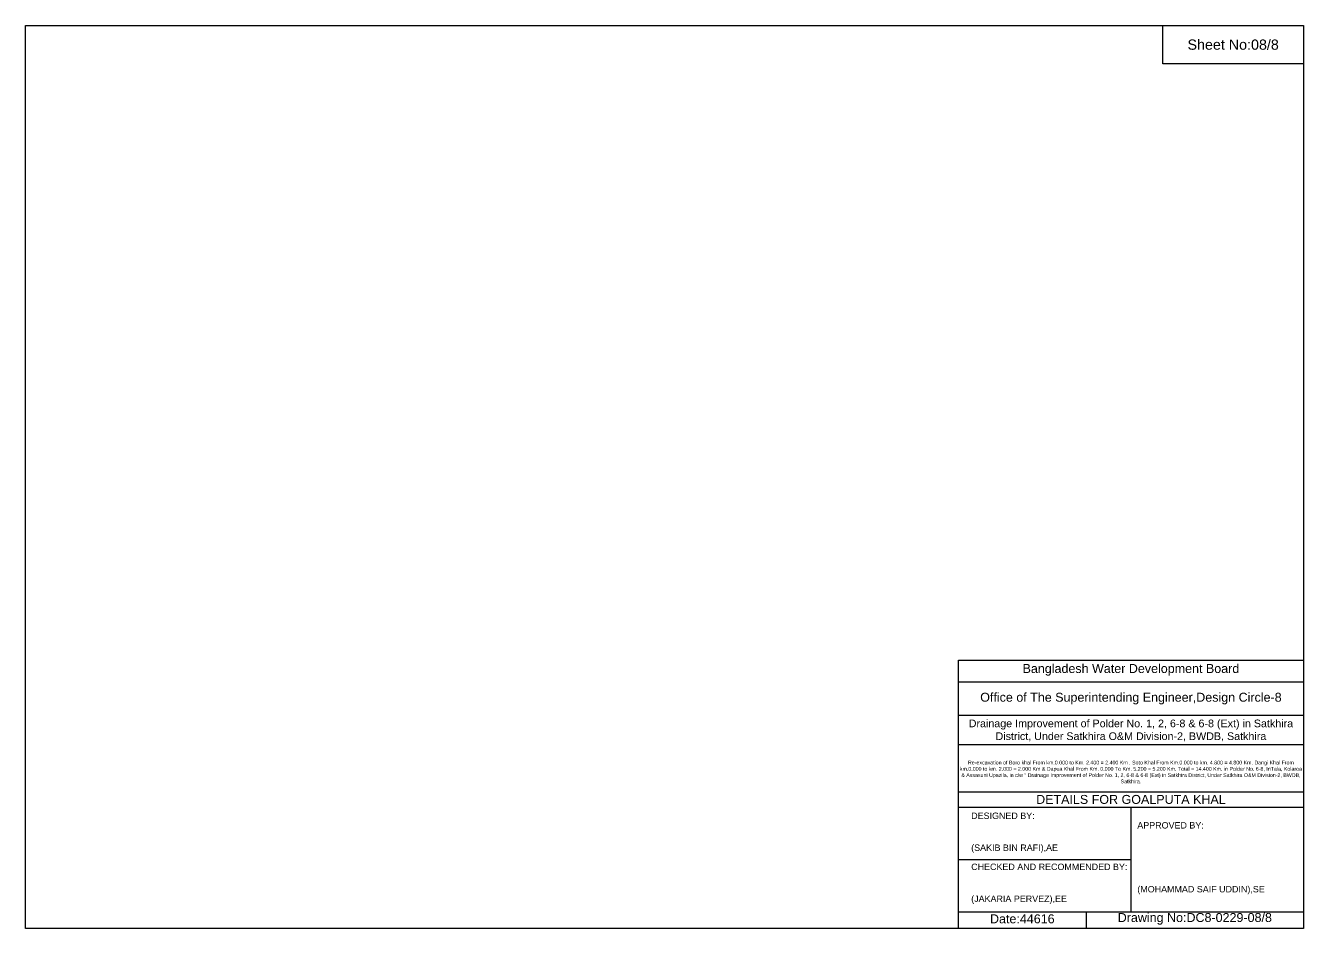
# Model space of a CAD drawing. Header units: inches. Extents: x 91000 to 278000, y -5656 to 20000.
# Drawn here: x 170000 to 178000, y -5656 to 0 of the extents above; entities that cross this region are included whole.
import ezdxf

# ---------------------------------------------------------------- set-up
doc = ezdxf.new("R2010")
doc.units = ezdxf.units.IN
doc.header["$LTSCALE"] = 7
doc.header["$MEASUREMENT"] = 0
doc.styles.get("Standard").update_dxf_attribs({"font": 'arial.ttf'})

msp = doc.modelspace()

# ---------------------------------------------------------------- linework, layer by layer
for points in [[(170000, 0), (178000, 0), (178000, -5656), (170000, -5656)], [(177120, 0), (178000, 0), (178000, -240), (177120, -240)]]:
    msp.add_lwpolyline(points, close=True)
for points in [[(175840, -5656), (175840, -3976), (178000, -3976)], [(175840, -4112), (178000, -4112)], [(175840, -4320), (178000, -4320)], [(175840, -4504), (178000, -4504)], [(175840, -4800), (178000, -4800)], [(175840, -4896), (178000, -4896)], [(176920, -4896), (176920, -5552)], [(175840, -5224), (176920, -5224)], [(175840, -5552), (178000, -5552)], [(176640, -5552), (176640, -5656)]]:
    msp.add_lwpolyline(points)

# ---------------------------------------------------------------- texts
at = {"attachment_point": 5}
for s, insert, char_height in [('Sheet No:08/8', (177560, -120), 64), ('Bangladesh Water Development Board', (176920, -4036), 56), ('Office of The Superintending Engineer,Design Circle-8', (176920, -4216), 56)]:
    msp.add_mtext(s, dxfattribs=dict(at, insert=insert, char_height=char_height))
for s, insert, char_height, width, attachment_point in [('Drainage Improvement of Polder No. 1, 2, 6-8 & 6-8 (Ext) in Satkhira District, Under Satkhira O&M Division-2, BWDB, Satkhira', (176920, -4416), 48, 2240, 5), ('Re-excavation of Boro khal From km.0.000 to Km. 2.400 = 2.400 Km , Soto Khal From Km.0.000 to km. 4.800 = 4.800 Km, Dangi Khal From km.0.000 to km. 2.000 = 2.000 Km & Dapua Khal From Km. 0.000 To Km. 5.200 = 5.200 Km. Total = 14.400 Km. in Polder No. 6-8, InTala, Kolaroa & Assasuni Upazila, in c/w “ Drainage Improvement of Polder No. 1, 2, 6-8 & 6-8 (Ext) in Satkhira District, Under Satkhira O&M Division-2, BWDB, Satkhira.', (176920, -4676), 23.565, 2160, 5), ('DETAILS FOR GOALPUTA KHAL', (176920, -4848), 56, 2240, 5), ('DESIGNED BY:^J^J^J(SAKIB BIN RAFI),AE', (175920, -5056), 40, 1120, 4), ('APPROVED BY:^J^J^J^J^J^J(MOHAMMAD SAIF UDDIN),SE', (176960, -5216), 40, 1120, 4), ('CHECKED AND RECOMMENDED BY:^J^J^J(JAKARIA PERVEZ),EE', (175920, -5376), 40, 1120, 4), ('Date:44616', (176240, -5596), 56, 1120, 5), ('Drawing No:DC8-0229-08/8', (177320, -5596), 56, 1760, 5)]:
    msp.add_mtext(s, dxfattribs=dict(insert=insert, char_height=char_height, width=width, attachment_point=attachment_point))

doc.saveas('drawing.dxf')
